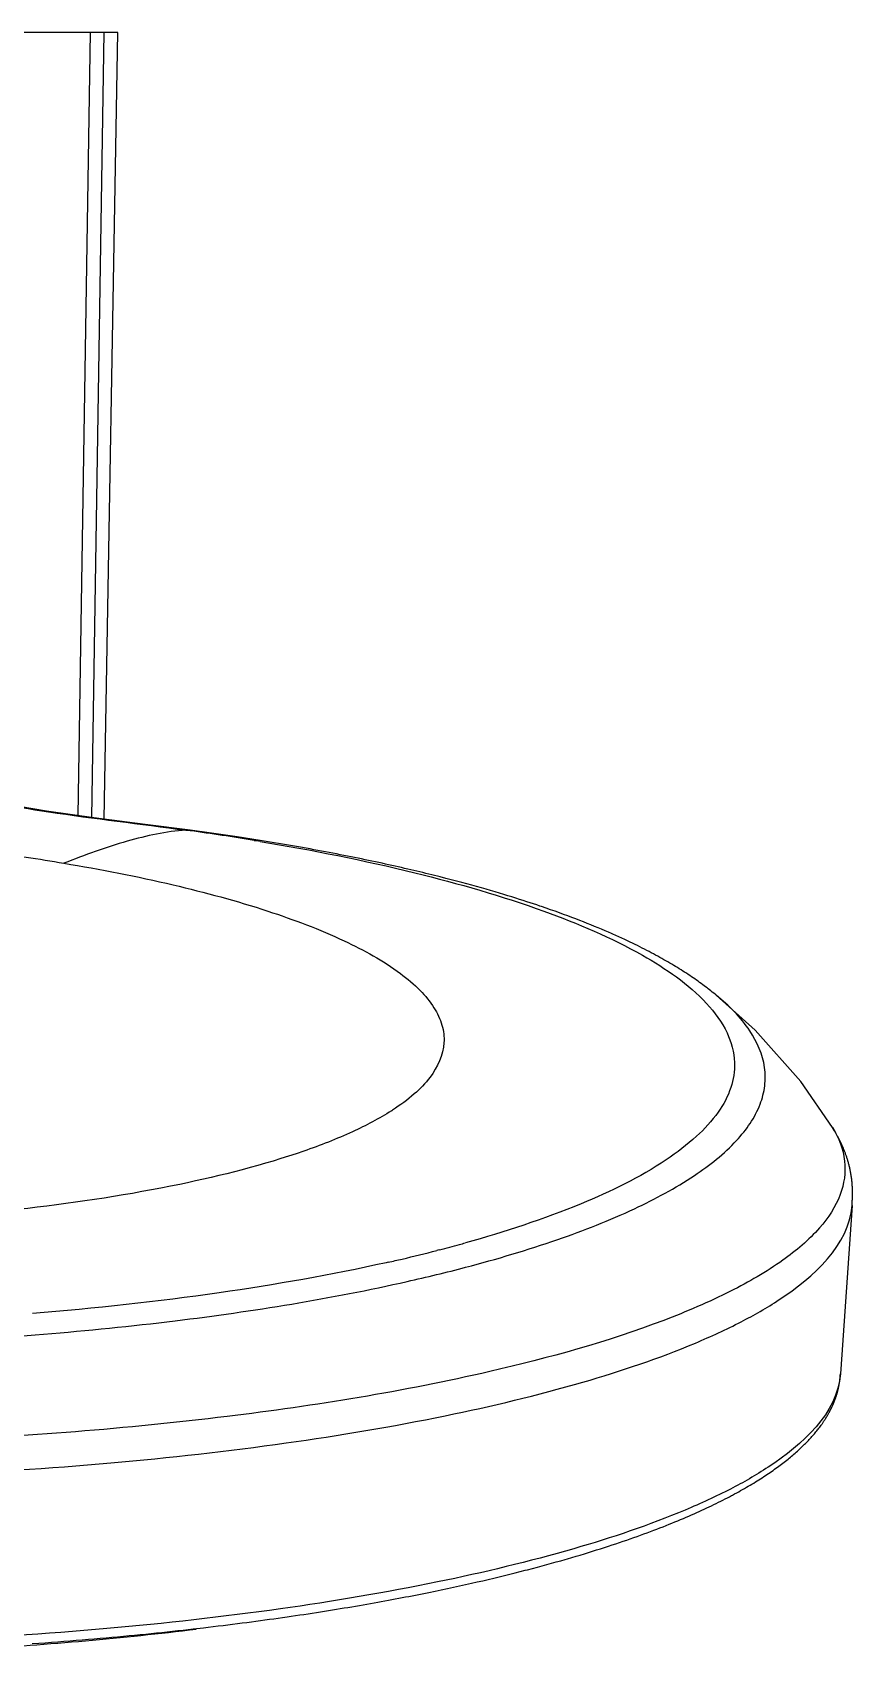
# Model space of a CAD drawing. Extents: x 1777 to 3131, y 3495 to 4487.
# Drawn here: x 2297.8 to 2344.4, y 4265.1 to 4357.4 of the extents above; entities that cross this region are included whole.
import ezdxf

# ---------------------------------------------------------------- set-up
doc = ezdxf.new("R2010")
doc.units = 0
doc.header["$LTSCALE"] = 30
doc.header["$MEASUREMENT"] = 0
for name, color, linetype in [('80D99WK0-R4_DXF_CONTINUOUS_LINE', 7, 'CONTINUOUS'), ('F3A55-R01_DXF_CONTINUOUS_LINE', 7, 'CONTINUOUS'), ('F3A55-R02_DXF_CONTINUOUS_LINE', 7, 'CONTINUOUS')]:
    doc.layers.add(name, color=color, linetype=linetype)

msp = doc.modelspace()

# ---------------------------------------------------------------- linework, layer by layer
at = {"layer": '80D99WK0-R4_DXF_CONTINUOUS_LINE', "color": 7, "linetype": 'Continuous'}
for p, q in [((2302.628, 4357.412, 0), (2259.79, 4357.412, 0)), ((2301.846, 4312.653, 0), (2302.628, 4357.412, 0))]:
    msp.add_line(p, q, dxfattribs=at)
at = {"layer": '80D99WK0-R4_DXF_CONTINUOUS_LINE', "color": 9, "linetype": 'Continuous'}
for p, q in [((2301.056, 4357.412, 0), (2300.35, 4312.857, 0)), ((2301.142, 4312.745, 0), (2301.852, 4357.412, 0))]:
    msp.add_line(p, q, dxfattribs=at)
at = {"layer": 'F3A55-R01_DXF_CONTINUOUS_LINE', "color": 9, "linetype": 'Continuous'}
for p, q in [((2306.496, 4312.027, 0), (2306.745, 4312.026, 0)), ((2306.742, 4311.993, 0), (2306.496, 4312.027, 0)), ((2310.376, 4311.444, 0), (2310.712, 4311.443, 0)), ((2336.103, 4302.171, 0), (2336.113, 4302.16, 0)), ((2337.7, 4298.811, 0), (2337.701, 4298.788, 0)), ((2320.822, 4288.125, 0), (2320.763, 4288.109, 0)), ((2320.94, 4288.155, 0), (2320.822, 4288.125, 0)), ((2318.003, 4287.447, 0), (2317.882, 4287.42, 0))]:
    msp.add_line(p, q, dxfattribs=at)
at = {"layer": 'F3A55-R01_DXF_CONTINUOUS_LINE', "color": 7, "linetype": 'Continuous'}
for p, q in [((2321.275, 4309.286, 0), (2320.96, 4309.367, 0)), ((2321.583, 4309.207, 0), (2321.275, 4309.286, 0)), ((2321.886, 4309.127, 0), (2321.583, 4309.207, 0)), ((2322.181, 4309.049, 0), (2321.886, 4309.127, 0)), ((2322.471, 4308.97, 0), (2322.181, 4309.049, 0)), ((2322.755, 4308.893, 0), (2322.471, 4308.97, 0)), ((2323.032, 4308.816, 0), (2322.755, 4308.893, 0)), ((2323.303, 4308.739, 0), (2323.032, 4308.816, 0)), ((2323.568, 4308.664, 0), (2323.303, 4308.739, 0)), ((2323.827, 4308.589, 0), (2323.568, 4308.664, 0)), ((2324.08, 4308.515, 0), (2323.827, 4308.589, 0)), ((2324.328, 4308.442, 0), (2324.08, 4308.515, 0)), ((2324.569, 4308.369, 0), (2324.328, 4308.442, 0)), ((2324.804, 4308.297, 0), (2324.569, 4308.369, 0)), ((2325.033, 4308.227, 0), (2324.804, 4308.297, 0)), ((2325.256, 4308.157, 0), (2325.033, 4308.227, 0)), ((2325.472, 4308.089, 0), (2325.256, 4308.157, 0)), ((2325.681, 4308.023, 0), (2325.472, 4308.089, 0)), ((2325.883, 4307.958, 0), (2325.681, 4308.023, 0)), ((2326.079, 4307.894, 0), (2325.883, 4307.958, 0)), ((2326.268, 4307.831, 0), (2326.079, 4307.894, 0)), ((2326.453, 4307.77, 0), (2326.268, 4307.831, 0)), ((2326.984, 4307.589, 0), (2326.722, 4307.679, 0)), ((2327.24, 4307.5, 0), (2326.984, 4307.589, 0)), ((2327.49, 4307.412, 0), (2327.24, 4307.5, 0)), ((2327.736, 4307.324, 0), (2327.49, 4307.412, 0)), ((2327.977, 4307.236, 0), (2327.736, 4307.324, 0)), ((2328.213, 4307.149, 0), (2327.977, 4307.236, 0)), ((2328.444, 4307.062, 0), (2328.213, 4307.149, 0)), ((2328.671, 4306.976, 0), (2328.444, 4307.062, 0)), ((2328.893, 4306.891, 0), (2328.671, 4306.976, 0)), ((2329.111, 4306.806, 0), (2328.893, 4306.891, 0)), ((2329.325, 4306.721, 0), (2329.111, 4306.806, 0)), ((2329.534, 4306.637, 0), (2329.325, 4306.721, 0)), ((2329.739, 4306.553, 0), (2329.534, 4306.637, 0)), ((2329.941, 4306.47, 0), (2329.739, 4306.553, 0)), ((2330.138, 4306.387, 0), (2329.941, 4306.47, 0)), ((2330.332, 4306.305, 0), (2330.138, 4306.387, 0)), ((2330.522, 4306.223, 0), (2330.332, 4306.305, 0)), ((2330.949, 4306.035, 0), (2330.769, 4306.114, 0)), ((2331.123, 4305.956, 0), (2330.949, 4306.035, 0)), ((2331.291, 4305.879, 0), (2331.123, 4305.956, 0)), ((2331.452, 4305.805, 0), (2331.291, 4305.879, 0)), ((2331.606, 4305.732, 0), (2331.452, 4305.805, 0)), ((2331.755, 4305.662, 0), (2331.606, 4305.732, 0)), ((2331.898, 4305.593, 0), (2331.755, 4305.662, 0)), ((2332.039, 4305.525, 0), (2331.898, 4305.593, 0)), ((2332.177, 4305.457, 0), (2332.039, 4305.525, 0)), ((2332.313, 4305.389, 0), (2332.177, 4305.457, 0)), ((2332.447, 4305.322, 0), (2332.313, 4305.389, 0)), ((2332.579, 4305.255, 0), (2332.447, 4305.322, 0)), ((2332.709, 4305.188, 0), (2332.579, 4305.255, 0)), ((2332.837, 4305.121, 0), (2332.709, 4305.188, 0)), ((2332.963, 4305.055, 0), (2332.837, 4305.121, 0)), ((2333.088, 4304.988, 0), (2332.963, 4305.055, 0)), ((2333.211, 4304.922, 0), (2333.088, 4304.988, 0)), ((2333.331, 4304.856, 0), (2333.211, 4304.922, 0)), ((2333.451, 4304.79, 0), (2333.331, 4304.856, 0)), ((2333.568, 4304.725, 0), (2333.451, 4304.79, 0)), ((2333.684, 4304.659, 0), (2333.568, 4304.725, 0)), ((2333.798, 4304.594, 0), (2333.684, 4304.659, 0)), ((2333.911, 4304.529, 0), (2333.798, 4304.594, 0)), ((2334.022, 4304.464, 0), (2333.911, 4304.529, 0)), ((2334.132, 4304.399, 0), (2334.022, 4304.464, 0)), ((2334.24, 4304.334, 0), (2334.132, 4304.399, 0)), ((2334.346, 4304.27, 0), (2334.24, 4304.334, 0)), ((2334.451, 4304.205, 0), (2334.346, 4304.27, 0)), ((2334.555, 4304.141, 0), (2334.451, 4304.205, 0)), ((2334.658, 4304.076, 0), (2334.555, 4304.141, 0)), ((2334.759, 4304.012, 0), (2334.658, 4304.076, 0)), ((2334.859, 4303.948, 0), (2334.759, 4304.012, 0)), ((2334.958, 4303.883, 0), (2334.859, 4303.948, 0)), ((2335.056, 4303.819, 0), (2334.958, 4303.883, 0)), ((2335.153, 4303.754, 0), (2335.056, 4303.819, 0)), ((2335.248, 4303.69, 0), (2335.153, 4303.754, 0)), ((2335.343, 4303.625, 0), (2335.248, 4303.69, 0)), ((2335.437, 4303.56, 0), (2335.343, 4303.625, 0)), ((2335.53, 4303.495, 0), (2335.437, 4303.56, 0)), ((2335.622, 4303.43, 0), (2335.53, 4303.495, 0)), ((2335.713, 4303.365, 0), (2335.622, 4303.43, 0)), ((2335.803, 4303.3, 0), (2335.713, 4303.365, 0)), ((2335.89, 4303.236, 0), (2335.803, 4303.3, 0)), ((2335.975, 4303.173, 0), (2335.89, 4303.236, 0)), ((2336.055, 4303.113, 0), (2335.975, 4303.173, 0)), ((2336.133, 4303.054, 0), (2336.055, 4303.113, 0)), ((2336.207, 4302.997, 0), (2336.133, 4303.054, 0)), ((2336.278, 4302.942, 0), (2336.207, 4302.997, 0)), ((2336.346, 4302.889, 0), (2336.278, 4302.942, 0)), ((2336.435, 4302.818, 0), (2336.346, 4302.889, 0)), ((2336.523, 4302.748, 0), (2336.435, 4302.818, 0)), ((2336.616, 4302.673, 0), (2336.523, 4302.748, 0)), ((2336.649, 4302.646, 0), (2336.616, 4302.673, 0)), ((2336.659, 4302.637, 0), (2336.649, 4302.645, 0)), ((2343.274, 4295.105, 0), (2343.275, 4295.104, 0)), ((2343.333, 4295.009, 0), (2343.276, 4295.104, 0)), ((2343.385, 4294.921, 0), (2343.333, 4295.009, 0)), ((2344.381, 4290.679, 0), (2343.721, 4281.093, 0)), ((2344.38, 4290.678, 0), (2344.389, 4290.815, 0)), ((2343.719, 4281.079, 0), (2343.72, 4281.093, 0)), ((2343.671, 4280.631, 0), (2343.678, 4280.674, 0)), ((2343.678, 4280.674, 0), (2343.683, 4280.718, 0)), ((2343.683, 4280.718, 0), (2343.689, 4280.762, 0)), ((2343.689, 4280.762, 0), (2343.694, 4280.805, 0)), ((2343.694, 4280.805, 0), (2343.699, 4280.849, 0)), ((2343.699, 4280.849, 0), (2343.703, 4280.892, 0)), ((2343.703, 4280.892, 0), (2343.707, 4280.936, 0)), ((2343.707, 4280.936, 0), (2343.711, 4280.98, 0)), ((2343.711, 4280.98, 0), (2343.715, 4281.026, 0)), ((2343.715, 4281.026, 0), (2343.719, 4281.079, 0)), ((2341.949, 4277.36, 0), (2342, 4277.414, 0)), ((2342, 4277.414, 0), (2342.049, 4277.469, 0)), ((2342.049, 4277.469, 0), (2342.098, 4277.523, 0)), ((2342.098, 4277.523, 0), (2342.146, 4277.578, 0)), ((2342.146, 4277.578, 0), (2342.193, 4277.632, 0)), ((2342.193, 4277.632, 0), (2342.24, 4277.686, 0)), ((2342.24, 4277.686, 0), (2342.285, 4277.74, 0)), ((2342.285, 4277.74, 0), (2342.329, 4277.794, 0)), ((2342.329, 4277.794, 0), (2342.373, 4277.848, 0)), ((2342.373, 4277.848, 0), (2342.416, 4277.901, 0)), ((2342.416, 4277.901, 0), (2342.458, 4277.955, 0)), ((2342.458, 4277.955, 0), (2342.499, 4278.008, 0)), ((2342.499, 4278.008, 0), (2342.54, 4278.061, 0)), ((2342.54, 4278.061, 0), (2342.579, 4278.115, 0)), ((2342.579, 4278.115, 0), (2342.618, 4278.168, 0)), ((2340.947, 4276.414, 0), (2341.014, 4276.47, 0)), ((2341.014, 4276.47, 0), (2341.08, 4276.527, 0)), ((2341.08, 4276.527, 0), (2341.144, 4276.583, 0)), ((2341.144, 4276.583, 0), (2341.208, 4276.64, 0)), ((2341.208, 4276.64, 0), (2341.271, 4276.696, 0)), ((2341.271, 4276.696, 0), (2341.333, 4276.752, 0)), ((2341.333, 4276.752, 0), (2341.394, 4276.808, 0)), ((2341.394, 4276.808, 0), (2341.453, 4276.863, 0)), ((2341.453, 4276.863, 0), (2341.512, 4276.919, 0)), ((2341.512, 4276.919, 0), (2341.57, 4276.974, 0)), ((2341.57, 4276.974, 0), (2341.627, 4277.03, 0)), ((2341.627, 4277.03, 0), (2341.683, 4277.085, 0)), ((2341.683, 4277.085, 0), (2341.738, 4277.14, 0)), ((2341.738, 4277.14, 0), (2341.792, 4277.195, 0)), ((2341.792, 4277.195, 0), (2341.845, 4277.25, 0)), ((2341.845, 4277.25, 0), (2341.898, 4277.305, 0)), ((2341.898, 4277.305, 0), (2341.949, 4277.36, 0)), ((2339.72, 4275.486, 0), (2339.806, 4275.545, 0)), ((2339.806, 4275.545, 0), (2339.89, 4275.604, 0)), ((2339.89, 4275.604, 0), (2339.974, 4275.663, 0)), ((2339.974, 4275.663, 0), (2340.056, 4275.722, 0)), ((2340.056, 4275.722, 0), (2340.136, 4275.78, 0)), ((2340.136, 4275.78, 0), (2340.216, 4275.839, 0)), ((2340.216, 4275.839, 0), (2340.294, 4275.897, 0)), ((2340.294, 4275.897, 0), (2340.371, 4275.955, 0)), ((2340.371, 4275.955, 0), (2340.447, 4276.013, 0)), ((2340.447, 4276.013, 0), (2340.522, 4276.07, 0)), ((2340.522, 4276.07, 0), (2340.595, 4276.128, 0)), ((2340.595, 4276.128, 0), (2340.668, 4276.186, 0)), ((2340.668, 4276.186, 0), (2340.739, 4276.243, 0)), ((2340.739, 4276.243, 0), (2340.81, 4276.3, 0)), ((2340.81, 4276.3, 0), (2340.879, 4276.357, 0)), ((2340.879, 4276.357, 0), (2340.947, 4276.414, 0)), ((2338.266, 4274.576, 0), (2338.373, 4274.638, 0)), ((2338.373, 4274.638, 0), (2338.479, 4274.7, 0)), ((2338.479, 4274.7, 0), (2338.583, 4274.761, 0)), ((2338.583, 4274.761, 0), (2338.686, 4274.822, 0)), ((2338.686, 4274.822, 0), (2338.787, 4274.884, 0)), ((2338.787, 4274.884, 0), (2338.886, 4274.945, 0)), ((2338.886, 4274.945, 0), (2338.985, 4275.005, 0)), ((2338.985, 4275.005, 0), (2339.081, 4275.066, 0)), ((2339.081, 4275.066, 0), (2339.177, 4275.127, 0)), ((2339.177, 4275.127, 0), (2339.271, 4275.187, 0)), ((2339.271, 4275.187, 0), (2339.363, 4275.247, 0)), ((2339.363, 4275.247, 0), (2339.454, 4275.307, 0)), ((2339.454, 4275.307, 0), (2339.544, 4275.367, 0)), ((2339.544, 4275.367, 0), (2339.633, 4275.426, 0)), ((2339.633, 4275.426, 0), (2339.72, 4275.486, 0)), ((2336.524, 4273.658, 0), (2336.656, 4273.723, 0)), ((2336.656, 4273.723, 0), (2336.786, 4273.787, 0)), ((2336.786, 4273.787, 0), (2336.914, 4273.851, 0)), ((2336.914, 4273.851, 0), (2337.041, 4273.915, 0)), ((2337.041, 4273.915, 0), (2337.166, 4273.979, 0)), ((2337.166, 4273.979, 0), (2337.289, 4274.043, 0)), ((2337.289, 4274.043, 0), (2337.41, 4274.106, 0)), ((2337.41, 4274.106, 0), (2337.529, 4274.169, 0)), ((2337.705, 4274.264, 0), (2337.821, 4274.327, 0)), ((2337.821, 4274.327, 0), (2337.934, 4274.389, 0)), ((2337.934, 4274.389, 0), (2338.047, 4274.452, 0)), ((2338.047, 4274.452, 0), (2338.157, 4274.514, 0)), ((2338.157, 4274.514, 0), (2338.266, 4274.576, 0)), ((2334.468, 4272.736, 0), (2334.629, 4272.803, 0)), ((2334.629, 4272.803, 0), (2334.787, 4272.87, 0)), ((2334.787, 4272.87, 0), (2334.943, 4272.937, 0)), ((2334.943, 4272.937, 0), (2335.097, 4273.003, 0)), ((2335.097, 4273.003, 0), (2335.249, 4273.07, 0)), ((2335.249, 4273.07, 0), (2335.399, 4273.136, 0)), ((2335.399, 4273.136, 0), (2335.546, 4273.202, 0)), ((2335.546, 4273.202, 0), (2335.692, 4273.268, 0)), ((2335.692, 4273.268, 0), (2335.836, 4273.333, 0)), ((2335.836, 4273.333, 0), (2335.977, 4273.399, 0)), ((2335.977, 4273.399, 0), (2336.117, 4273.464, 0)), ((2336.117, 4273.464, 0), (2336.254, 4273.529, 0)), ((2336.254, 4273.529, 0), (2336.39, 4273.594, 0)), ((2336.39, 4273.594, 0), (2336.524, 4273.658, 0)), ((2331.968, 4271.779, 0), (2332.163, 4271.848, 0)), ((2332.163, 4271.848, 0), (2332.356, 4271.918, 0)), ((2332.356, 4271.918, 0), (2332.546, 4271.987, 0)), ((2332.546, 4271.987, 0), (2332.733, 4272.056, 0)), ((2332.733, 4272.056, 0), (2332.918, 4272.125, 0)), ((2332.918, 4272.125, 0), (2333.1, 4272.193, 0)), ((2333.1, 4272.193, 0), (2333.279, 4272.262, 0)), ((2333.279, 4272.262, 0), (2333.456, 4272.33, 0)), ((2333.456, 4272.33, 0), (2333.631, 4272.398, 0)), ((2333.631, 4272.398, 0), (2333.803, 4272.466, 0)), ((2333.803, 4272.466, 0), (2333.973, 4272.534, 0)), ((2333.973, 4272.534, 0), (2334.14, 4272.602, 0)), ((2334.14, 4272.602, 0), (2334.305, 4272.669, 0)), ((2334.305, 4272.669, 0), (2334.468, 4272.736, 0)), ((2329.164, 4270.859, 0), (2329.398, 4270.931, 0)), ((2329.398, 4270.931, 0), (2329.629, 4271.002, 0)), ((2329.629, 4271.002, 0), (2329.857, 4271.074, 0)), ((2329.857, 4271.074, 0), (2330.082, 4271.145, 0)), ((2330.082, 4271.145, 0), (2330.304, 4271.216, 0)), ((2330.304, 4271.216, 0), (2330.522, 4271.287, 0)), ((2330.522, 4271.287, 0), (2330.737, 4271.358, 0)), ((2330.737, 4271.358, 0), (2330.95, 4271.428, 0)), ((2330.95, 4271.428, 0), (2331.159, 4271.499, 0)), ((2331.159, 4271.499, 0), (2331.366, 4271.569, 0)), ((2331.366, 4271.569, 0), (2331.569, 4271.639, 0)), ((2331.569, 4271.639, 0), (2331.77, 4271.709, 0)), ((2331.77, 4271.709, 0), (2331.968, 4271.779, 0)), ((2326.213, 4270.025, 0), (2326.489, 4270.099, 0)), ((2326.489, 4270.099, 0), (2326.762, 4270.172, 0)), ((2326.762, 4270.172, 0), (2327.03, 4270.245, 0)), ((2327.03, 4270.245, 0), (2327.295, 4270.317, 0)), ((2327.295, 4270.317, 0), (2327.555, 4270.39, 0)), ((2327.555, 4270.39, 0), (2327.813, 4270.463, 0)), ((2327.813, 4270.463, 0), (2328.066, 4270.535, 0)), ((2328.44, 4270.643, 0), (2328.684, 4270.716, 0)), ((2328.684, 4270.716, 0), (2328.926, 4270.787, 0)), ((2328.926, 4270.787, 0), (2329.164, 4270.859, 0)), ((2322.063, 4269.029, 0), (2322.399, 4269.104, 0)), ((2322.399, 4269.104, 0), (2322.73, 4269.178, 0)), ((2322.73, 4269.178, 0), (2323.057, 4269.252, 0)), ((2323.057, 4269.252, 0), (2323.379, 4269.326, 0)), ((2323.379, 4269.326, 0), (2323.696, 4269.4, 0)), ((2323.696, 4269.4, 0), (2324.008, 4269.474, 0)), ((2324.008, 4269.474, 0), (2324.316, 4269.548, 0)), ((2324.316, 4269.548, 0), (2324.62, 4269.621, 0)), ((2324.62, 4269.621, 0), (2324.919, 4269.695, 0)), ((2324.919, 4269.695, 0), (2325.214, 4269.769, 0)), ((2325.214, 4269.769, 0), (2325.504, 4269.842, 0)), ((2325.504, 4269.842, 0), (2325.791, 4269.916, 0)), ((2319.562, 4268.51, 0), (2319.936, 4268.584, 0)), ((2319.936, 4268.584, 0), (2320.304, 4268.659, 0)), ((2320.304, 4268.659, 0), (2320.666, 4268.733, 0)), ((2320.666, 4268.733, 0), (2321.023, 4268.807, 0)), ((2321.023, 4268.807, 0), (2321.375, 4268.881, 0)), ((2321.375, 4268.881, 0), (2321.721, 4268.955, 0)), ((2321.721, 4268.955, 0), (2322.063, 4269.029, 0)), ((2306.916, 4266.582, 0), (2307.49, 4266.649, 0))]:
    msp.add_line(p, q, dxfattribs=at)
at = {"layer": 'F3A55-R01_DXF_CONTINUOUS_LINE', "color": 7, "linetype": 'Continuous', "elevation": 0}
for points in [[(2306.746, 4312.026), (2304.184, 4312.355), (2301.266, 4312.727), (2298.569, 4313.11), (2296.232, 4313.505), (2294.372, 4313.894), (2293.036, 4314.239), (2292.25, 4314.489), (2292.133, 4314.531)], [(2310.712, 4311.443), (2309.41, 4311.646), (2307.824, 4311.877), (2306.745, 4312.026)], [(2320.96, 4309.367), (2320.8, 4309.407), (2320.639, 4309.447), (2320.476, 4309.488), (2320.311, 4309.528), (2320.145, 4309.569), (2319.977, 4309.609), (2319.808, 4309.65), (2319.637, 4309.691), (2319.464, 4309.732), (2319.29, 4309.773), (2319.115, 4309.814), (2318.938, 4309.855), (2318.759, 4309.896), (2318.578, 4309.937), (2318.396, 4309.978), (2318.213, 4310.019), (2318.028, 4310.06), (2317.841, 4310.101), (2317.653, 4310.142), (2317.463, 4310.183), (2317.271, 4310.224), (2317.079, 4310.265), (2316.884, 4310.306), (2316.688, 4310.347), (2316.49, 4310.388), (2316.291, 4310.429), (2316.09, 4310.47), (2315.888, 4310.511), (2315.684, 4310.552), (2315.479, 4310.593), (2315.272, 4310.633), (2315.063, 4310.674), (2314.853, 4310.714), (2314.642, 4310.755), (2314.429, 4310.795), (2314.214, 4310.836), (2313.998, 4310.876), (2313.781, 4310.916), (2313.562, 4310.956), (2313.341, 4310.996), (2313.119, 4311.035), (2312.896, 4311.075), (2312.671, 4311.114), (2312.444, 4311.154), (2312.217, 4311.193), (2311.987, 4311.232), (2311.757, 4311.271), (2311.524, 4311.31), (2311.291, 4311.348), (2311.056, 4311.387), (2310.712, 4311.443)], [(2326.722, 4307.679), (2326.633, 4307.709), (2326.453, 4307.77)], [(2330.769, 4306.114), (2330.708, 4306.141), (2330.522, 4306.223)], [(2343.274, 4295.105), (2341.467, 4297.729), (2338.875, 4300.646), (2336.659, 4302.637)], [(2344.389, 4290.815), (2344.394, 4290.883), (2344.397, 4290.949), (2344.4, 4291.013), (2344.403, 4291.073), (2344.405, 4291.131), (2344.406, 4291.187), (2344.407, 4291.242), (2344.408, 4291.297), (2344.409, 4291.35), (2344.408, 4291.404), (2344.408, 4291.457), (2344.407, 4291.51), (2344.406, 4291.564), (2344.404, 4291.618), (2344.402, 4291.673), (2344.399, 4291.728), (2344.396, 4291.784), (2344.393, 4291.84), (2344.389, 4291.896), (2344.384, 4291.953), (2344.379, 4292.009), (2344.373, 4292.066), (2344.367, 4292.123), (2344.36, 4292.179), (2344.353, 4292.235), (2344.346, 4292.291), (2344.337, 4292.347), (2344.329, 4292.402), (2344.32, 4292.457), (2344.311, 4292.512), (2344.301, 4292.565), (2344.291, 4292.619), (2344.28, 4292.671), (2344.27, 4292.723), (2344.259, 4292.774), (2344.247, 4292.824), (2344.236, 4292.874), (2344.224, 4292.923), (2344.211, 4292.972), (2344.199, 4293.02), (2344.186, 4293.067), (2344.173, 4293.114), (2344.16, 4293.161), (2344.147, 4293.207), (2344.133, 4293.252), (2344.119, 4293.297), (2344.105, 4293.342), (2344.091, 4293.386), (2344.076, 4293.43), (2344.062, 4293.474), (2344.047, 4293.517), (2344.032, 4293.56), (2344.016, 4293.602), (2344.001, 4293.645), (2343.985, 4293.687), (2343.969, 4293.729), (2343.953, 4293.77), (2343.936, 4293.812), (2343.92, 4293.853), (2343.903, 4293.894), (2343.886, 4293.934), (2343.869, 4293.975), (2343.851, 4294.015), (2343.834, 4294.054), (2343.816, 4294.094), (2343.798, 4294.133), (2343.78, 4294.172), (2343.762, 4294.211), (2343.743, 4294.25), (2343.725, 4294.289), (2343.706, 4294.328), (2343.687, 4294.367), (2343.667, 4294.405), (2343.647, 4294.444), (2343.627, 4294.483), (2343.607, 4294.522), (2343.586, 4294.561), (2343.566, 4294.6), (2343.544, 4294.639), (2343.523, 4294.679), (2343.501, 4294.718), (2343.479, 4294.758), (2343.456, 4294.798), (2343.433, 4294.839), (2343.385, 4294.921)], [(2342.618, 4278.168), (2342.637, 4278.194), (2342.656, 4278.22), (2342.675, 4278.247), (2342.693, 4278.273), (2342.712, 4278.3), (2342.73, 4278.326), (2342.748, 4278.352), (2342.765, 4278.378), (2342.783, 4278.404), (2342.8, 4278.431), (2342.817, 4278.457), (2342.834, 4278.483), (2342.851, 4278.509), (2342.867, 4278.535), (2342.884, 4278.561), (2342.9, 4278.587), (2342.916, 4278.612), (2342.932, 4278.638), (2342.947, 4278.664), (2342.962, 4278.69), (2342.978, 4278.716), (2342.993, 4278.741), (2343.008, 4278.767), (2343.022, 4278.792), (2343.037, 4278.818), (2343.051, 4278.844), (2343.065, 4278.869), (2343.079, 4278.894), (2343.093, 4278.92), (2343.106, 4278.945), (2343.12, 4278.971), (2343.133, 4278.996), (2343.146, 4279.021), (2343.159, 4279.046), (2343.172, 4279.071), (2343.184, 4279.096), (2343.196, 4279.121), (2343.209, 4279.147), (2343.221, 4279.171), (2343.232, 4279.196), (2343.244, 4279.221), (2343.256, 4279.246), (2343.267, 4279.271), (2343.278, 4279.296), (2343.289, 4279.32), (2343.3, 4279.345), (2343.311, 4279.37), (2343.321, 4279.394), (2343.331, 4279.419), (2343.342, 4279.443), (2343.352, 4279.467), (2343.361, 4279.492), (2343.371, 4279.516), (2343.381, 4279.54), (2343.39, 4279.564), (2343.399, 4279.589), (2343.408, 4279.613), (2343.417, 4279.637), (2343.426, 4279.661), (2343.434, 4279.685), (2343.443, 4279.708), (2343.451, 4279.732), (2343.459, 4279.756), (2343.467, 4279.779), (2343.475, 4279.803), (2343.483, 4279.826), (2343.49, 4279.85), (2343.498, 4279.873), (2343.505, 4279.897), (2343.512, 4279.92), (2343.519, 4279.943), (2343.526, 4279.966), (2343.532, 4279.989), (2343.539, 4280.012), (2343.545, 4280.035), (2343.552, 4280.058), (2343.558, 4280.08), (2343.564, 4280.103), (2343.569, 4280.125), (2343.575, 4280.148), (2343.581, 4280.17), (2343.586, 4280.193), (2343.592, 4280.215), (2343.597, 4280.237), (2343.602, 4280.259), (2343.607, 4280.282), (2343.612, 4280.304), (2343.616, 4280.326), (2343.621, 4280.348), (2343.626, 4280.37), (2343.63, 4280.391), (2343.634, 4280.413), (2343.638, 4280.435), (2343.642, 4280.457), (2343.646, 4280.479), (2343.65, 4280.501), (2343.654, 4280.522), (2343.658, 4280.544), (2343.661, 4280.566), (2343.665, 4280.587), (2343.671, 4280.631)], [(2337.529, 4274.169), (2337.588, 4274.201), (2337.705, 4274.264)], [(2325.791, 4269.916), (2325.933, 4269.952), (2326.213, 4270.025)], [(2328.066, 4270.535), (2328.192, 4270.571), (2328.44, 4270.643)], [(2307.49, 4266.649), (2307.773, 4266.682), (2308.054, 4266.716), (2308.333, 4266.749), (2308.609, 4266.783), (2308.883, 4266.817), (2309.155, 4266.851), (2309.424, 4266.885), (2309.691, 4266.92), (2309.956, 4266.954), (2310.219, 4266.989), (2310.48, 4267.024), (2310.738, 4267.058), (2310.995, 4267.093), (2311.249, 4267.128), (2311.502, 4267.164), (2311.752, 4267.199), (2312, 4267.234), (2312.247, 4267.27), (2312.491, 4267.305), (2312.733, 4267.341), (2312.974, 4267.376), (2313.212, 4267.412), (2313.449, 4267.448), (2313.684, 4267.484), (2313.917, 4267.52), (2314.148, 4267.556), (2314.377, 4267.592), (2314.605, 4267.629), (2314.83, 4267.665), (2315.054, 4267.701), (2315.276, 4267.738), (2315.496, 4267.774), (2315.715, 4267.81), (2315.932, 4267.847), (2316.147, 4267.884), (2316.361, 4267.92), (2316.573, 4267.957), (2316.783, 4267.994), (2316.991, 4268.03), (2317.198, 4268.067), (2317.404, 4268.104), (2317.608, 4268.141), (2317.81, 4268.177), (2318.011, 4268.214), (2318.21, 4268.251), (2318.407, 4268.288), (2318.604, 4268.325), (2318.798, 4268.362), (2318.991, 4268.399), (2319.183, 4268.436), (2319.562, 4268.51)], [(2297.756, 4265.747), (2298.124, 4265.773), (2298.488, 4265.799), (2298.849, 4265.826), (2299.207, 4265.853), (2299.562, 4265.88), (2299.913, 4265.908), (2300.262, 4265.936), (2300.607, 4265.964), (2300.949, 4265.993), (2301.289, 4266.021), (2301.625, 4266.051), (2301.958, 4266.08), (2302.289, 4266.11), (2302.616, 4266.14), (2302.941, 4266.17), (2303.263, 4266.2), (2303.582, 4266.231), (2303.898, 4266.262), (2304.211, 4266.293), (2304.522, 4266.324), (2304.831, 4266.356), (2305.136, 4266.388), (2305.439, 4266.42), (2305.74, 4266.452), (2306.037, 4266.484), (2306.333, 4266.517), (2306.626, 4266.549), (2306.916, 4266.582)]]:
    msp.add_lwpolyline(points, dxfattribs=at)
at = {"layer": 'F3A55-R01_DXF_CONTINUOUS_LINE', "color": 9, "linetype": 'Continuous'}
for centre, radius, start, end in [((2286.487, 4165.66, 0), 147.728, 80.69407, 82.11948), ((2287.209, 4170.11, 0), 143.221, 80.55306, 80.6911), ((2310.953, 4307.369, 0), 13.426, 302.63428, 302.94629), ((2301.365, 4363.992, 0), 78.322, 285.319, 285.57067), ((2296.185, 4384.59, 0), 99.563, 282.65846, 283.12537), ((2298.167, 4376.209, 0), 90.952, 283.10834, 284.38534), ((2300.338, 4367.764, 0), 82.232, 284.50924, 285.31443), ((2297.809, 4381.04, 0), 97.051, 282.66457, 284.68238)]:
    msp.add_arc(centre, radius, start, end, dxfattribs=at)
for points, knots in [([(2292.513, 4314.317, 0), (2294.533, 4313.747, 0), (2299.203, 4312.922, 0), (2303.894, 4312.384, 0), (2306.496, 4312.027, 0)], [0, 0, 0, 0, 0.444217, 1, 1, 1, 1]), ([(2281.186, 4311.646, 0), (2282.774, 4311.634, 0), (2285.931, 4311.578, 0), (2290.606, 4311.288, 0), (2294.426, 4310.881, 0), (2297.394, 4310.489, 0), (2298.848, 4310.281, 0), (2299.558, 4310.146, 0)], [0, 0, 0, 0, 0.258171, 0.513139, 0.761279, 0.882524, 1, 1, 1, 1]), ([(2306.496, 4312.027, 0), (2305.369, 4311.957, 0), (2303, 4311.433, 0), (2300.742, 4310.612, 0), (2299.558, 4310.146, 0)], [0, 0, 0, 0, 0.470268, 1, 1, 1, 1]), ([(2310.716, 4311.388, 0), (2313.67, 4310.897, 0), (2319.116, 4309.819, 0), (2326.43, 4307.719, 0), (2332.068, 4305.329, 0), (2335.071, 4303.286, 0), (2336.103, 4302.171, 0)], [0, 0, 0, 0, 0.328599, 0.608821, 0.83327, 1, 1, 1, 1]), ([(2299.558, 4310.146, 0), (2301.641, 4309.801, 0), (2305.542, 4309.04, 0), (2310.887, 4307.595, 0), (2315.243, 4305.958, 0), (2318.146, 4304.375, 0), (2319.793, 4302.991, 0), (2320.616, 4302.001, 0), (2321.107, 4300.978, 0), (2321.285, 4299.554, 0), (2320.614, 4298.119, 0), (2319.451, 4296.944, 0), (2318.683, 4296.38, 0), (2318.254, 4296.102, 0)], [0, 0, 0, 0, 0.210612, 0.39612, 0.551566, 0.67416, 0.723373, 0.765362, 0.801712, 0.835043, 0.905493, 0.949036, 1, 1, 1, 1]), ([(2322.407, 4287.158, 0), (2324.169, 4287.621, 0), (2327.423, 4288.585, 0), (2331.797, 4290.297, 0), (2335.255, 4292.149, 0), (2337.757, 4294.111, 0), (2339.074, 4295.971, 0), (2339.462, 4297.465, 0), (2339.449, 4298.938, 0), (2338.594, 4300.86, 0), (2337.379, 4302.049, 0), (2336.66, 4302.637, 0)], [0, 0, 0, 0, 0.203961, 0.379416, 0.524999, 0.641396, 0.733119, 0.773293, 0.812336, 0.895981, 1, 1, 1, 1]), ([(2336.113, 4302.16, 0), (2336.571, 4301.664, 0), (2337.334, 4300.641, 0), (2337.679, 4299.391, 0), (2337.7, 4298.811, 0)], [0, 0, 0, 0, 0.538103, 1, 1, 1, 1]), ([(2337.701, 4298.788, 0), (2337.715, 4298.313, 0), (2337.552, 4297.301, 0), (2336.769, 4295.866, 0), (2335.493, 4294.49, 0), (2332.962, 4292.581, 0), (2328.555, 4290.448, 0), (2324.619, 4289.166, 0), (2322.389, 4288.544, 0)], [0, 0, 0, 0, 0.073391, 0.154389, 0.249151, 0.361214, 0.642411, 1, 1, 1, 1]), ([(2318.193, 4296.062, 0), (2317.486, 4295.61, 0), (2315.852, 4294.758, 0), (2311.869, 4293.212, 0), (2305.695, 4291.653, 0), (2297.194, 4290.352, 0), (2291.045, 4289.883, 0), (2287.806, 4289.741, 0)], [0, 0, 0, 0, 0.080488, 0.176028, 0.409257, 0.689156, 1, 1, 1, 1]), ([(2343.276, 4295.104, 0), (2343.625, 4294.527, 0), (2344.129, 4293.252, 0), (2343.821, 4291.131, 0), (2342.489, 4289.177, 0), (2340.311, 4287.356, 0), (2337.298, 4285.625, 0), (2331.799, 4283.285, 0), (2327.135, 4281.999, 0), (2323.79, 4281.227, 0)], [0, 0, 0, 0, 0.07531, 0.14704, 0.229923, 0.333545, 0.46206, 0.616571, 1, 1, 1, 1]), ([(2291.632, 4275.343, 0), (2295.17, 4275.491, 0), (2302.043, 4275.929, 0), (2311.927, 4277.036, 0), (2320.896, 4278.54, 0), (2328.693, 4280.401, 0), (2334.291, 4282.271, 0), (2337.998, 4283.976, 0), (2341.442, 4285.927, 0), (2344.225, 4288.427, 0), (2344.381, 4290.679, 0)], [0, 0, 0, 0, 0.186958, 0.363537, 0.524933, 0.666912, 0.786161, 0.836606, 0.880795, 1, 1, 1, 1]), ([(2317.882, 4287.42, 0), (2314.745, 4286.719, 0), (2308.064, 4285.544, 0), (2301.323, 4284.814, 0), (2297.772, 4284.529, 0)], [0, 0, 0, 0, 0.474317, 1, 1, 1, 1]), ([(2290.892, 4282.882, 0), (2295.902, 4283.105, 0), (2305.359, 4283.854, 0), (2314.732, 4285.37, 0), (2319.086, 4286.35, 0)], [0, 0, 0, 0, 0.529142, 1, 1, 1, 1]), ([(2343.72, 4281.093, 0), (2343.563, 4278.864, 0), (2340.805, 4276.393, 0), (2337.395, 4274.462, 0), (2333.727, 4272.776, 0), (2328.186, 4270.927, 0), (2320.472, 4269.088, 0), (2311.599, 4267.598, 0), (2301.821, 4266.505, 0), (2295.022, 4266.071, 0), (2291.523, 4265.924, 0)], [0, 0, 0, 0, 0.119269, 0.163462, 0.213926, 0.333187, 0.475183, 0.636533, 0.813104, 1, 1, 1, 1]), ([(2323.79, 4281.227, 0), (2318.862, 4280.09, 0), (2308.15, 4278.356, 0), (2297.344, 4277.522, 0), (2291.577, 4277.28, 0)], [0, 0, 0, 0, 0.467015, 1, 1, 1, 1])]:
    msp.add_open_spline(points, degree=3, knots=knots, dxfattribs=at)
at = {"layer": 'F3A55-R02_DXF_CONTINUOUS_LINE', "color": 7, "linetype": 'Continuous'}
msp.add_open_spline([(2281.171, 4265.068, 0), (2285.606, 4265.068, 0), (2294.265, 4265.31, 0), (2302.897, 4266.058, 0), (2307.088, 4266.572, 0)], degree=3, knots=[0, 0, 0, 0, 0.512328, 1, 1, 1, 1], dxfattribs=at)

doc.saveas('drawing.dxf')
